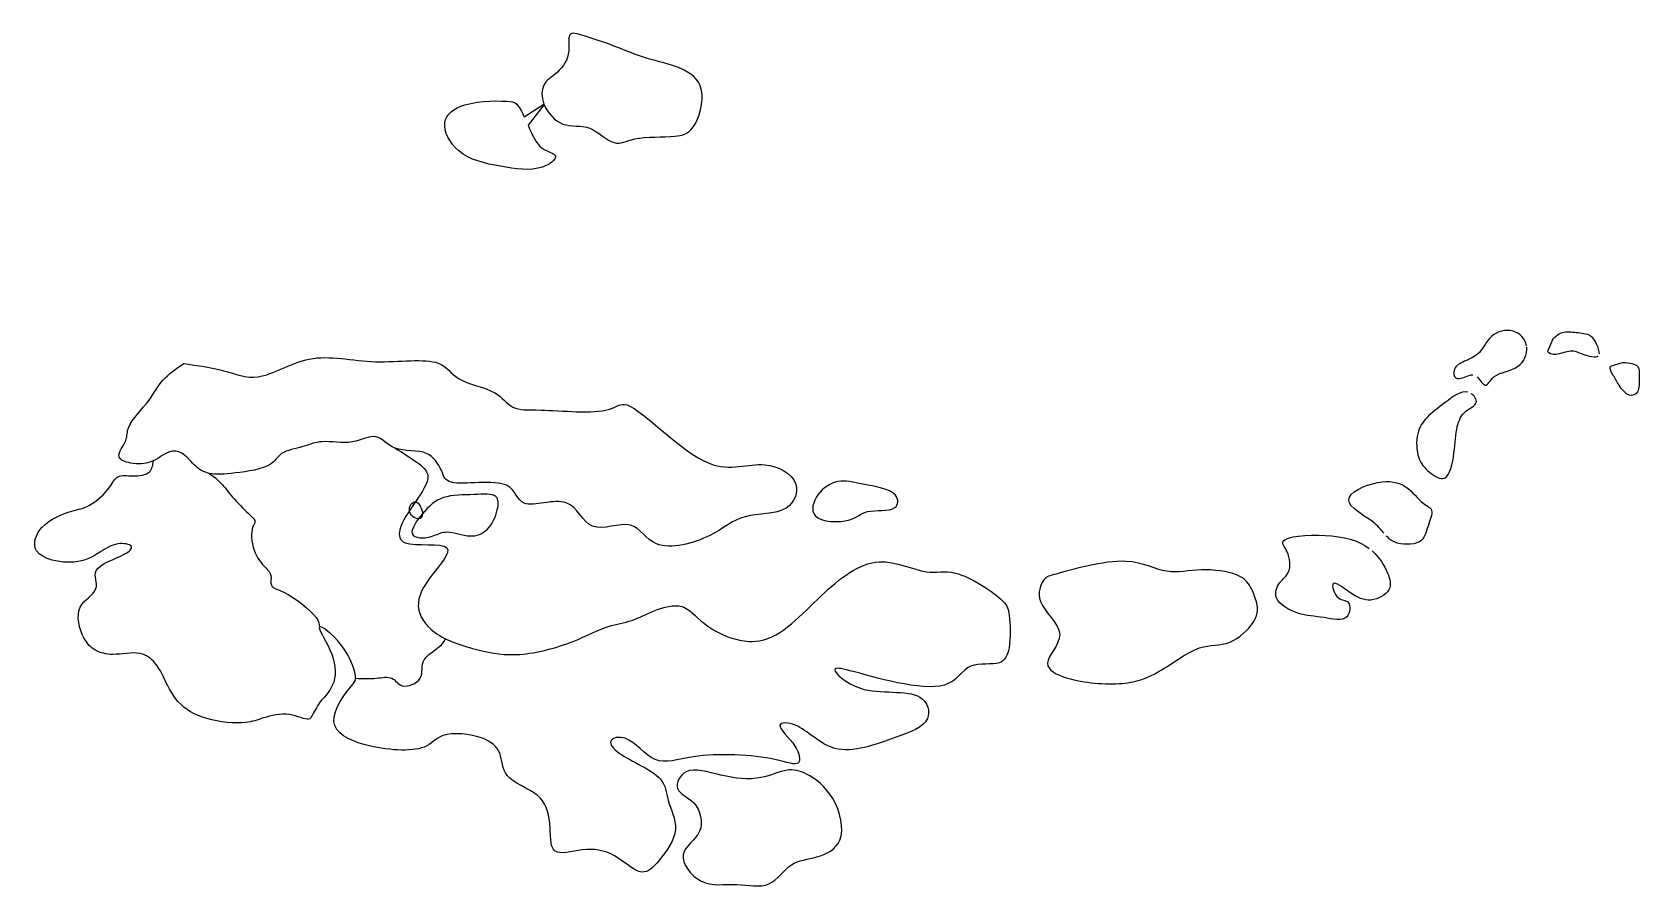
# Model space of a CAD drawing. Extents: x -122 to 12, y 6 to 78.
import ezdxf

# ---------------------------------------------------------------- set-up
doc = ezdxf.new("R2010")
doc.units = 0
doc.layers.add('MODELSKETCH_VISIBLE', color=7, linetype='CONTINUOUS')

msp = doc.modelspace()

# ---------------------------------------------------------------- linework, layer by layer
at = {"layer": 'MODELSKETCH_VISIBLE'}
for p, q in [((-81.25, 70.53), (-79.61, 71.61)), ((-79.59, 71.56), (-80.93, 69.84)), ((4.39, 51.98), (3.99, 51)), ((10.28, 50.07), (9.21, 49.74))]:
    msp.add_line(p, q, dxfattribs=at)
for points, knots in [([(-79.59, 71.56), (-79.31, 70.87), (-78.15, 69.52), (-75.71, 70.04), (-73.81, 67.91), (-72.09, 68.96), (-68.68, 68.78), (-66.99, 69.32), (-65.9, 73.1), (-68.19, 74.79), (-71.13, 75.33), (-73.62, 76.44), (-76.2, 77.27), (-77.78, 77.75), (-77.28, 75.58), (-78.59, 74.06), (-79.84, 73.32), (-79.83, 72.19), (-79.61, 71.61)], [0, 0, 0, 0, 0.063526, 0.127527, 0.192584, 0.248634, 0.326215, 0.380943, 0.457791, 0.524224, 0.597397, 0.668526, 0.739955, 0.783616, 0.837953, 0.897564, 0.946615, 1, 1, 1, 1]), ([(-80.93, 69.84), (-80.59, 69.08), (-80.12, 67.78), (-78.09, 67.4), (-79.94, 65.91), (-83.28, 66.37), (-86.88, 67.19), (-88.43, 70.2), (-86.35, 71.92), (-82.44, 71.9), (-81.84, 71.66), (-81.47, 70.99), (-81.25, 70.53)], [0, 0, 0, 0, 0.102776, 0.180909, 0.262681, 0.391125, 0.523397, 0.634629, 0.737321, 0.871148, 0.923431, 1, 1, 1, 1]), ([(2.24, 51.47), (2.14, 52.05), (1.19, 53.04), (-0.9, 52.49), (-1.52, 50.76), (-2.91, 50.22), (-3.94, 49.68), (-3.8, 48.44), (-2.53, 49.05), (-2.33, 49.05), (-2.24, 49.05)], [0, 0, 0, 0, 0.149205, 0.305425, 0.45601, 0.594907, 0.71478, 0.814842, 0.936674, 1, 1, 1, 1]), ([(4.39, 51.98), (4.65, 52.29), (5.2, 52.71), (6.36, 52.58), (7.61, 52.46), (8.04, 51.65), (8.29, 51.02), (8.28, 50.8)], [0, 0, 0, 0, 0.202488, 0.414285, 0.63094, 0.8152, 1, 1, 1, 1]), ([(-1.89, 48.89), (-1.66, 48.67), (-1.16, 47.73), (-0.59, 49.24), (1.7, 49.38), (2.31, 50.76), (2.25, 51.35)], [0, 0, 0, 0, 0.207374, 0.414747, 0.720999, 1, 1, 1, 1]), ([(8.21, 50.6), (8.03, 50.41), (6.83, 50.76), (5.95, 51.19), (4.73, 50.63), (4.07, 50.81), (3.99, 51)], [0, 0, 0, 0, 0.272955, 0.523816, 0.796397, 1, 1, 1, 1]), ([(-88.13, 41.05), (-88.45, 41.65), (-89.15, 42.95), (-92.17, 42.51), (-93.51, 44.39), (-95.56, 43.13), (-98.12, 43.7), (-99.62, 43.01), (-101.64, 42.69), (-102.24, 41.29), (-105.36, 40.85), (-107.48, 40.67), (-108.67, 41.36), (-109.57, 42.55), (-110.77, 42.89), (-112.13, 41.7), (-113.7, 41.54), (-115.54, 42.08), (-114.21, 43.63), (-114.49, 44.78), (-112.33, 46.94), (-111.51, 48.7), (-110.26, 49.55), (-109.62, 49.99)], [0, 0, 0, 0, 0.048908, 0.10659, 0.154486, 0.204491, 0.260531, 0.306221, 0.354205, 0.394569, 0.455684, 0.507634, 0.547407, 0.589948, 0.626135, 0.671531, 0.717238, 0.75791, 0.800507, 0.837996, 0.897342, 0.947573, 1, 1, 1, 1]), ([(-109.62, 49.99), (-108.48, 49.83), (-106.28, 49.54), (-103.34, 48.27), (-99.09, 51.16), (-93.88, 49.72), (-88.19, 50.68), (-86.99, 48.42), (-83.54, 47.88), (-82.29, 46.03), (-79.91, 46.24), (-74.07, 45.65), (-72.65, 47.6), (-65.98, 40.04), (-61.47, 42.25), (-58, 40.31), (-59.17, 37.28), (-63.19, 37.66), (-65.48, 35.45), (-70.56, 34.08), (-72.06, 37.37), (-76.01, 35.45), (-77.24, 39.44), (-81.75, 37.47), (-82.09, 40.74), (-87.61, 39.56), (-87.98, 40.58), (-88.13, 41.05)], [0, 0, 0, 0, 0.040085, 0.077215, 0.12355, 0.174816, 0.224591, 0.256302, 0.295493, 0.325688, 0.358971, 0.410819, 0.438249, 0.50136, 0.548274, 0.586033, 0.618354, 0.659091, 0.698795, 0.745022, 0.780668, 0.819382, 0.85666, 0.89749, 0.928629, 0.975672, 1, 1, 1, 1]), ([(10.28, 50.07), (10.79, 50.07), (11.72, 49.9), (11.57, 48.86), (11.68, 47.54), (10.7, 47.14), (9.89, 48.21), (9.51, 48.94), (9.13, 49.54), (9.21, 49.74)], [0, 0, 0, 0, 0.161456, 0.295543, 0.45641, 0.577851, 0.733582, 0.873881, 1, 1, 1, 1]), ([(-2.65, 47.62), (-3.22, 47.76), (-4.61, 46.67), (-6.14, 45.57), (-7.01, 44.22), (-6.91, 42.05), (-6, 40.97), (-4.3, 39.86), (-3.72, 42.69), (-3.66, 44.69), (-3.05, 46.08), (-1.63, 46.61), (-2.1, 47.32), (-2.39, 47.5)], [0, 0, 0, 0, 0.102414, 0.202925, 0.290519, 0.390944, 0.477409, 0.560406, 0.666529, 0.772356, 0.85698, 0.93368, 1, 1, 1, 1]), ([(-92.01, 42.95), (-91.39, 42.57), (-90.26, 41.86), (-88.8, 40.67), (-90.36, 38.42), (-91.82, 36.32), (-91.56, 34.53), (-86.26, 35.4), (-89.23, 32.23), (-90.57, 29.79), (-88.88, 27.24), (-85.02, 26.03), (-81.66, 25.48), (-77.16, 26.68), (-74.38, 28.22), (-72.26, 28.47), (-70.46, 29.48), (-67.9, 30.18), (-66.42, 28.05), (-61.17, 25.64), (-56.68, 30.79), (-51.99, 34.43), (-47.73, 32.22), (-45.42, 33.11), (-41.14, 30.32), (-40.8, 29.11), (-40.7, 26.3), (-41.46, 24.67), (-44.47, 25.34), (-45.78, 21.93), (-53.77, 24.39), (-56.04, 24.82), (-53.19, 22.1), (-48, 23.12), (-47.14, 19.96), (-50.48, 18.82), (-55.54, 16.91), (-58.2, 20.13), (-60.71, 20.11), (-58.47, 18.26), (-58.08, 16.24), (-60.66, 17.36), (-67.16, 17.61), (-70.4, 16.25), (-72.51, 19.18), (-74.46, 18.67), (-73.31, 17.21), (-69.43, 15.71), (-69.47, 13.58), (-68.09, 11.15), (-69.96, 8.59), (-71.46, 7.05), (-73.72, 9.33), (-76.27, 9.73), (-79.25, 8.73), (-78.94, 11.88), (-79.79, 14.34), (-83.16, 15.3), (-83.04, 17.69), (-84.62, 19.02), (-88.28, 19.41), (-89.4, 17.53), (-94.47, 17.89), (-98.22, 19.79), (-95.64, 23.22), (-95.08, 23.71), (-96.13, 26.66), (-99.09, 28.86), (-97.11, 25.99), (-96.78, 23.39), (-97.81, 22.3), (-98.28, 21.79)], [0, 0, 0, 0, 0.012851, 0.023456, 0.037028, 0.051322, 0.06081, 0.077172, 0.091272, 0.106069, 0.120004, 0.137385, 0.153733, 0.172462, 0.1881, 0.200549, 0.213233, 0.22644, 0.239892, 0.259116, 0.281207, 0.301918, 0.319481, 0.333123, 0.351899, 0.361861, 0.376287, 0.386944, 0.400503, 0.414919, 0.439668, 0.449454, 0.46369, 0.4833, 0.495379, 0.510803, 0.530608, 0.547759, 0.557705, 0.570589, 0.580998, 0.593292, 0.616125, 0.631829, 0.647113, 0.656768, 0.666619, 0.684165, 0.696202, 0.710017, 0.725124, 0.736499, 0.750771, 0.765313, 0.778526, 0.791914, 0.80595, 0.82112, 0.833346, 0.845442, 0.861349, 0.873222, 0.892578, 0.908458, 0.924416, 0.931759, 0.947145, 0.960406, 0.973081, 0.987515, 1, 1, 1, 1]), ([(-98.28, 21.79), (-98.53, 21.37), (-98.92, 20.72), (-99.18, 20.15), (-100.87, 21.03), (-103.03, 20.5), (-104.45, 19.92), (-107.82, 20.21), (-110.26, 21.6), (-111.28, 23.89), (-111.95, 25.11), (-113.21, 26.13), (-115.52, 25.6), (-117.02, 26.02), (-118.1, 27.03), (-118.85, 29.94), (-116.39, 31.02), (-117.58, 33.09), (-114.58, 33.89), (-113.6, 34.88), (-115.29, 35.14), (-116.63, 34.22), (-118.61, 33.08), (-122.6, 33.94), (-121.63, 36.71), (-118.94, 37.78), (-117.46, 37.98), (-115.7, 39.6), (-115.24, 40.79), (-113.83, 40.56), (-112.28, 40.77), (-112.19, 41.54), (-112.15, 41.89)], [0, 0, 0, 0, 0.028547, 0.044748, 0.076764, 0.113999, 0.145338, 0.190505, 0.232514, 0.27127, 0.300781, 0.330957, 0.368783, 0.399278, 0.429401, 0.469604, 0.505428, 0.536191, 0.577525, 0.601102, 0.627942, 0.660257, 0.698663, 0.743804, 0.779513, 0.821498, 0.852834, 0.890706, 0.917134, 0.945545, 0.97522, 1, 1, 1, 1]), ([(-107.5, 40.84), (-107.21, 40.63), (-106.57, 40.18), (-105.72, 39), (-104.48, 37.71), (-103.48, 36.85), (-104.05, 36.35), (-103.95, 34.33), (-102.85, 32.98), (-102.22, 32.42), (-102.52, 31.31), (-101.15, 31.1), (-98.41, 28.98), (-98.33, 28.28), (-98.31, 28.05)], [0, 0, 0, 0, 0.076637, 0.164306, 0.265236, 0.340703, 0.393098, 0.493538, 0.590509, 0.653992, 0.719876, 0.799096, 0.933828, 1, 1, 1, 1]), ([(-56.79, 39.05), (-56.36, 39.65), (-55.1, 40.46), (-53.14, 39.9), (-50.04, 39.48), (-50.09, 37.52), (-52.94, 37.96), (-53.88, 36.67), (-57.71, 36.81), (-57.19, 38.49), (-56.79, 39.05)], [0, 0, 0, 0, 0.124188, 0.251366, 0.399215, 0.488931, 0.622382, 0.734771, 0.883906, 1, 1, 1, 1]), ([(-9.65, 35.86), (-9.93, 36.16), (-10.37, 36.87), (-13.89, 38.67), (-10.03, 40.43), (-7.72, 40), (-6.54, 38.28), (-5.38, 37.88), (-6.06, 36.42), (-6.35, 34.79), (-8.87, 34.95), (-9.24, 35.43), (-9.46, 35.65)], [0, 0, 0, 0, 0.088706, 0.212952, 0.340152, 0.458408, 0.564712, 0.637941, 0.725981, 0.818704, 0.92768, 1, 1, 1, 1]), ([(-87.98, 38.82), (-87.24, 39.07), (-85.57, 39.01), (-83.35, 39.25), (-83.42, 37.71), (-84.17, 36.03), (-85.77, 35.38), (-87.66, 36.2), (-88.76, 35.61), (-89.9, 35.38), (-90.99, 35.77), (-89.7, 37.66), (-88.67, 38.59), (-87.98, 38.82)], [0, 0, 0, 0, 0.115351, 0.212885, 0.288834, 0.386291, 0.476253, 0.575918, 0.654272, 0.732461, 0.794589, 0.892754, 1, 1, 1, 1]), ([(-89.73, 37.48), (-89.73, 37.86), (-90.27, 38.96), (-91.17, 37.65), (-90.04, 36.83), (-89.73, 37.22), (-89.73, 37.48)], [0, 0, 0, 0, 0.285456, 0.536556, 0.804233, 1, 1, 1, 1]), ([(-10.62, 34.38), (-10.03, 33.84), (-9.29, 32.65), (-8.88, 31.02), (-10.83, 29.98), (-12.34, 30.75), (-14.3, 32.31), (-13.57, 30.13), (-12.39, 30.4), (-12.49, 28.37), (-14.79, 28.93), (-16.75, 28.98), (-18.98, 30.27), (-18.44, 31.84), (-17.34, 32.53), (-17.52, 34.31), (-18.72, 35.53), (-14.18, 35.91), (-11.77, 35.27), (-10.88, 34.59)], [0, 0, 0, 0, 0.06663, 0.119107, 0.177613, 0.238505, 0.294406, 0.344668, 0.386934, 0.435756, 0.496952, 0.563514, 0.629035, 0.67948, 0.728435, 0.785474, 0.829023, 0.912927, 1, 1, 1, 1]), ([(-36.95, 32.46), (-35.73, 32.8), (-30.92, 34.22), (-27.86, 32.3), (-24.93, 32.99), (-21.9, 32.58), (-20.78, 31.65), (-20.27, 30.23), (-20.11, 29.46), (-20.44, 28.3), (-22.46, 26.36), (-25.13, 26.72), (-28.36, 24.12), (-31.33, 23.08), (-35.83, 23.5), (-38.52, 24.88), (-35.54, 27.56), (-38.87, 29.92), (-38.05, 32.19), (-37.49, 32.32), (-36.95, 32.46)], [0, 0, 0, 0, 0.085821, 0.151781, 0.211622, 0.272125, 0.313598, 0.355664, 0.38632, 0.423491, 0.479754, 0.536071, 0.605571, 0.66891, 0.744693, 0.795249, 0.852064, 0.915129, 0.962683, 1, 1, 1, 1]), ([(-95.3, 23.78), (-94.72, 23.75), (-93.64, 23.7), (-92.18, 24.04), (-91.56, 22.8), (-89.44, 23.61), (-90.14, 25.6), (-88.08, 26.34), (-87.82, 27.06)], [0, 0, 0, 0, 0.172967, 0.32315, 0.459031, 0.626439, 0.79212, 1, 1, 1, 1]), ([(-67.77, 15.98), (-67.05, 16.35), (-64.81, 15.54), (-61.57, 15.21), (-59.41, 16.34), (-57.62, 15.92), (-55.23, 14.02), (-54.31, 10.03), (-56.87, 8.71), (-59.17, 8.61), (-60.7, 6.08), (-63.6, 6.83), (-66.58, 6.23), (-68.85, 9.3), (-66.06, 10.78), (-66.81, 13.66), (-68.99, 14.32), (-68.3, 15.72), (-67.77, 15.98)], [0, 0, 0, 0, 0.06756, 0.140224, 0.199803, 0.250868, 0.319479, 0.393857, 0.454834, 0.514108, 0.576324, 0.641204, 0.709647, 0.774434, 0.835463, 0.897014, 0.950463, 1, 1, 1, 1])]:
    msp.add_open_spline(points, degree=3, knots=knots, dxfattribs=at)

doc.saveas('drawing.dxf')
